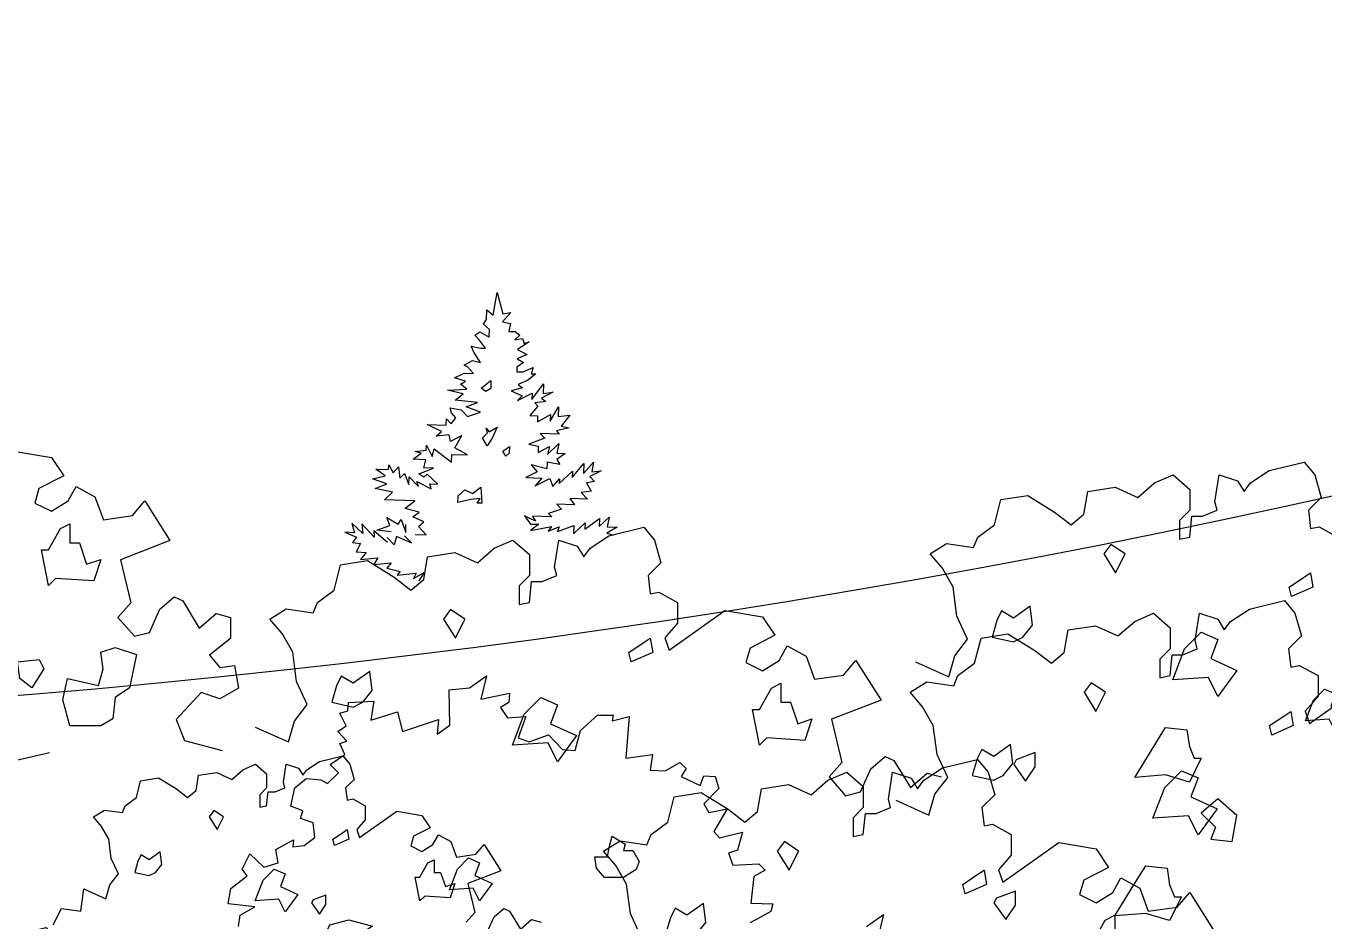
# Model space of a CAD drawing. Header units: inches. Extents: x -11 to 128, y 7 to 56.
# Drawn here: x 34.499 to 35.469, y 22.764 to 23.434 of the extents above; entities that cross this region are included whole.
import ezdxf

# ---------------------------------------------------------------- set-up
doc = ezdxf.new("R2010")
doc.units = ezdxf.units.IN
doc.header["$MEASUREMENT"] = 0
doc.layers.add('CAY', color=94, linetype='Continuous')
doc.layers.add('CAY-3', color=61, linetype='Continuous')
picture_1 = doc.add_image_def('image1.jpg', size_in_pixel=(1680, 1093))

# ---------------------------------------------------------------- blocks, each defined once
blk = doc.blocks.new('A$C76451831')
at = {"layer": 'CAY'}
for p, q in [((2471.8, 2031.9), (2478.5, 2069.3)), ((2478.5, 2069.3), (2487.7, 2034.1)), ((2460.6, 2024.6), (2461.2, 2040.4)), ((2461.2, 2040.4), (2471.8, 2031.9)), ((2500.9, 2036.3), (2487.3, 2020.9)), ((2487.7, 2034.1), (2500.9, 2036.3)), ((2455.4, 2016.6), (2460.6, 2024.6)), ((2465.5, 2008.1), (2455.4, 2016.6)), ((2487.3, 2020.9), (2500.3, 2017.8)), ((2500.3, 2017.8), (2497.6, 2004.7)), ((2441.2, 1998.5), (2449.5, 2003.7)), ((2449, 1990.1), (2441.2, 1998.5)), ((2459, 1976.6), (2449, 1990.1)), ((2449.5, 2003.7), (2465, 1995)), ((2465, 1995), (2465.5, 2008.1)), ((2497.6, 2004.7), (2508, 2004.3)), ((2515.9, 1998.6), (2507.5, 1990.8)), ((2507.5, 1990.8), (2520.7, 1993)), ((2508, 2004.3), (2515.9, 1998.6)), ((2520.7, 1993), (2523.1, 1984.8)), ((2435.1, 1980.1), (2451.3, 1976.8)), ((2440.1, 1969.1), (2435.1, 1980.1)), ((2450.4, 1952.9), (2440.1, 1969.1)), ((2451.3, 1976.8), (2459, 1976.6)), ((2531.4, 1987.2), (2512.4, 1974.7)), ((2512.4, 1974.7), (2527.9, 1966)), ((2523.1, 1984.8), (2531.4, 1987.2)), ((2423.5, 1948.4), (2437, 1956)), ((2428.9, 1945.4), (2423.5, 1948.4)), ((2437, 1956), (2450.4, 1952.9)), ((2522, 1953.1), (2511.3, 1945.3)), ((2527.9, 1966), (2511.8, 1958.9)), ((2511.8, 1958.9), (2522, 1953.1)), ((1448.6, 1909.2), (1479.9, 1929.8)), ((1479.9, 1929.8), (1538.3, 1944)), ((1538.3, 1944), (1555.9, 1922.7)), ((2407, 1927.6), (2423.1, 1935.2)), ((2425.3, 1922), (2407, 1927.6)), ((2423.1, 1935.2), (2438.9, 1934.7)), ((2438.9, 1934.7), (2428.9, 1945.4)), ((2511.3, 1945.3), (2511.1, 1937.6)), ((2511.1, 1937.6), (2521.5, 1937.2)), ((2521.5, 1937.2), (2538.1, 1944.4)), ((2542.7, 1933.8), (2529.2, 1923.4)), ((2538.1, 1944.4), (2535, 1934)), ((2535, 1934), (2542.7, 1933.8)), ((1261.1, 1885), (1288.9, 1909.2)), ((1288.9, 1909.2), (1320.1, 1922.7)), ((1320.1, 1922.7), (1347.8, 1898.6)), ((1389.7, 1877.9), (1396.8, 1922.7)), ((1396.8, 1922.7), (1427.4, 1912.7)), ((1427.4, 1912.7), (1438, 1895)), ((1438, 1895), (1448.6, 1909.2)), ((1555.9, 1922.7), (1566.6, 1885)), ((2395.4, 1906.7), (2427.6, 1908.3)), ((2421.9, 1900.8), (2395.4, 1906.7)), ((2417, 1916.8), (2425.3, 1922)), ((2427.6, 1908.3), (2417, 1916.8)), ((2520.6, 1910.5), (2501.8, 1905.7)), ((2501.8, 1905.7), (2520.1, 1897.4)), ((2529.2, 1923.4), (2513.1, 1916.2)), ((2513.1, 1916.2), (2520.6, 1910.5)), ((2536.2, 1891.4), (2555.7, 1917.4)), ((2571.1, 1903.3), (2552.1, 1893.5)), ((2555.7, 1917.4), (2555.1, 1901.1)), ((2555.1, 1901.1), (2571.1, 1903.3)), ((1022.3, 1839.6), (1033, 1881.5)), ((1033, 1881.5), (1077.8, 1888.5)), ((1077.8, 1888.5), (1122.6, 1860.8)), ((1171.5, 1857.3), (1178, 1895)), ((1178, 1895), (1223.4, 1902.1)), ((1223.4, 1902.1), (1261.1, 1885)), ((1347.8, 1898.6), (1347.8, 1863.8)), ((1566.6, 1885), (1545.3, 1863.8)), ((2408.4, 1890.4), (2421.9, 1900.8)), ((2445.4, 1886.4), (2408.4, 1890.4)), ((2426.6, 1879.3), (2445.4, 1886.4)), ((2512.1, 1889.5), (2536.6, 1901.8)), ((2520.1, 1897.4), (2512.1, 1889.5)), ((2536.6, 1901.8), (2536.2, 1891.4)), ((2559.6, 1887.8), (2541, 1885.8)), ((2541, 1885.8), (2546.2, 1880.1)), ((2552.1, 1893.5), (2559.6, 1887.8)), ((1122.6, 1860.8), (1150.3, 1839.6)), ((1347.8, 1863.8), (1330.7, 1846.6)), ((1369, 1853.7), (1393.2, 1863.8)), ((1393.2, 1863.8), (1389.7, 1877.9)), ((1545.3, 1863.8), (1548.9, 1833.1)), ((2402.2, 1869.3), (2399.8, 1877.6)), ((2399.8, 1877.6), (2418.2, 1874.2)), ((2401.6, 1850.7), (2409.6, 1860.9)), ((2409.6, 1860.9), (2402.2, 1869.3)), ((2418.2, 1874.2), (2428.7, 1862.9)), ((2450.3, 1870.4), (2426.6, 1879.3)), ((2428.7, 1862.9), (2450.3, 1870.4)), ((2546.2, 1880.1), (2532.6, 1864.8)), ((2532.6, 1864.8), (2545.7, 1864.3)), ((2545.3, 1853.9), (2567, 1866.3)), ((2545.7, 1864.3), (2545.3, 1853.9)), ((2566.7, 1855.4), (2580.6, 1878.9)), ((2567, 1866.3), (2566.7, 1855.4)), ((2580.6, 1878.9), (2580.1, 1863.1)), ((2580.1, 1863.1), (2599.2, 1865.2)), ((2599.2, 1865.2), (2585, 1847.1)), ((994.6, 1818.9), (1022.3, 1839.6)), ((1150.3, 1839.6), (1171.5, 1857.3)), ((1330.7, 1846.6), (1330.7, 1815.4)), ((1347.8, 1818.9), (1351.4, 1853.7)), ((1351.4, 1853.7), (1369, 1853.7)), ((2361.6, 1849.4), (2393.3, 1848.3)), ((2385.3, 1838.2), (2361.6, 1849.4)), ((2376.8, 1830.3), (2385.3, 1838.2)), ((2393.3, 1848.3), (2393.7, 1859.2)), ((2393.7, 1859.2), (2401.6, 1850.7)), ((2598.4, 1843.9), (2577, 1839.2)), ((2577, 1839.2), (2581.8, 1833.6)), ((2585, 1847.1), (2598.4, 1843.9)), ((987.6, 1801.8), (994.6, 1818.9)), ((1330.7, 1815.4), (1347.8, 1818.9)), ((1548.9, 1833.1), (1563, 1836)), ((1563, 1836), (1594.3, 1818.9)), ((1594.3, 1818.9), (1594.3, 1784.1)), ((2398.2, 1832.3), (2376.8, 1830.3)), ((2400.5, 1821.3), (2398.2, 1832.3)), ((2419.5, 1831.5), (2400.5, 1821.3)), ((2407.9, 1810.6), (2419.5, 1831.5)), ((2557.5, 1826.7), (2530.9, 1816.8)), ((2530.9, 1816.8), (2546.6, 1813.5)), ((2581.8, 1833.6), (2550.1, 1834.7)), ((2550.1, 1834.7), (2557.5, 1826.7)), ((2562, 1799.8), (2581.2, 1817.7)), ((2581.2, 1817.7), (2577.9, 1802)), ((915, 1791.2), (942.7, 1808.3)), ((942.7, 1808.3), (987.6, 1801.8)), ((1580.1, 1739.3), (1673.3, 1805.4)), ((1673.3, 1805.4), (1735.8, 1794.7)), ((1735.8, 1794.7), (1756.4, 1764.1)), ((2338.3, 1791.8), (2351.8, 1801.7)), ((2341.5, 1804.8), (2360.1, 1806.9)), ((2351.8, 1801.7), (2341.5, 1804.8)), ((2360.1, 1806.9), (2360.4, 1815)), ((2360.4, 1815), (2370.2, 1796.1)), ((2370.2, 1796.1), (2373.4, 1809.1)), ((2373.4, 1809.1), (2402, 1786.8)), ((2402, 1786.8), (2402.5, 1799.9)), ((2402.5, 1799.9), (2428.8, 1799)), ((2428.8, 1799), (2407.9, 1810.6)), ((2546.6, 1813.5), (2546.3, 1803.1)), ((2546.3, 1803.1), (2565.2, 1812.8)), ((2565.2, 1812.8), (2562, 1799.8)), ((2591.5, 1801.5), (2577.6, 1791.1)), ((2577.9, 1802), (2591.5, 1801.5)), ((935.7, 1767), (915, 1791.2)), ((1594.3, 1784.1), (1573, 1759.9)), ((2292, 1763.9), (2276.1, 1775.3)), ((2276.1, 1775.3), (2297.4, 1774.6)), ((2297.4, 1774.6), (2297.7, 1782.3)), ((2297.7, 1782.3), (2305.3, 1768.9)), ((2305.3, 1768.9), (2313.9, 1779)), ((2313.9, 1779), (2315.9, 1760.3)), ((2359.6, 1791), (2338.3, 1791.8)), ((2347.9, 1767.4), (2372.2, 1777)), ((2356.4, 1777.5), (2359.6, 1791)), ((2372.2, 1777), (2356.4, 1777.5)), ((2561.2, 1775.8), (2534.7, 1782.2)), ((2534.7, 1782.2), (2545.1, 1770.9)), ((2561.5, 1786.7), (2561.2, 1775.8)), ((2582.7, 1783.2), (2561.5, 1786.7)), ((2577.6, 1791.1), (2582.7, 1783.2)), ((2603.3, 1761.2), (2622.6, 1784.5)), ((2622.1, 1768.2), (2639, 1786.7)), ((2622.6, 1784.5), (2622.1, 1768.2)), ((2639, 1786.7), (2635.8, 1770.5)), ((3764, 1772.8), (3822.4, 1787)), ((3822.4, 1787), (3840.1, 1765.7)), ((953.4, 1735.8), (935.7, 1767)), ((1573, 1759.9), (1580.1, 1739.3)), ((1756.4, 1764.1), (1715.1, 1742.8)), ((2270.6, 1759.2), (2292, 1763.9)), ((2294.3, 1750.7), (2270.6, 1759.2)), ((2315.9, 1760.3), (2323.9, 1768.2)), ((2323.9, 1768.2), (2331.4, 1749.4)), ((2331.4, 1749.4), (2331.9, 1762.5)), ((2331.9, 1762.5), (2347.1, 1746.1)), ((2347.1, 1746.1), (2344.7, 1754.4)), ((2344.7, 1754.4), (2368.3, 1742.7)), ((2355.9, 1761.7), (2347.9, 1767.4)), ((2361.5, 1766.9), (2355.9, 1761.7)), ((2379.5, 1750.4), (2361.5, 1766.9)), ((2545.1, 1770.9), (2526.2, 1761.2)), ((2526.2, 1761.2), (2552.9, 1760.2)), ((2552.9, 1760.2), (2541.6, 1747.5)), ((2541.6, 1747.5), (2566, 1759.8)), ((2566, 1759.8), (2571, 1746.5)), ((2571, 1746.5), (2581.9, 1759.2)), ((2581.6, 1751.1), (2603.6, 1771.6)), ((2581.9, 1759.2), (2581.6, 1751.1)), ((2603.6, 1771.6), (2603.3, 1761.2)), ((2640.2, 1754.5), (2627, 1752.2)), ((2627, 1752.2), (2634.6, 1738.8)), ((2651.7, 1772.6), (2632.8, 1762.9)), ((2632.8, 1762.9), (2640.2, 1754.5)), ((2635.8, 1770.5), (2651.7, 1772.6)), ((3545.3, 1728), (3573, 1752.2)), ((3573, 1752.2), (3604.2, 1765.7)), ((3604.2, 1765.7), (3631.9, 1741.6)), ((3673.8, 1720.9), (3680.9, 1765.7)), ((3680.9, 1765.7), (3711.5, 1755.7)), ((3711.5, 1755.7), (3722.2, 1738)), ((3722.2, 1738), (3732.8, 1752.2)), ((3732.8, 1752.2), (3764, 1772.8)), ((3840.1, 1765.7), (3850.7, 1728)), ((959.8, 1687.4), (953.4, 1735.8)), ((1715.1, 1742.8), (1708.1, 1718.6)), ((1763.5, 1722.2), (1777.1, 1746.4)), ((1777.1, 1746.4), (1808.3, 1729.3)), ((2275, 1743.2), (2294.3, 1750.7)), ((2304.2, 1736.7), (2275, 1743.2)), ((2290.6, 1724.1), (2304.2, 1736.7)), ((2365.9, 1750.9), (2379.5, 1750.4)), ((2368.3, 1742.7), (2365.9, 1750.9)), ((2634.6, 1738.8), (2618.3, 1736.6)), ((2618.3, 1736.6), (2628.7, 1725.4)), ((3317.1, 1724.4), (3361.9, 1731.5)), ((3361.9, 1731.5), (3406.7, 1703.8)), ((3455.6, 1700.3), (3462.1, 1738)), ((3462.1, 1738), (3507.5, 1745.1)), ((3507.5, 1745.1), (3545.3, 1728)), ((3631.9, 1741.6), (3631.9, 1706.7)), ((1708.1, 1718.6), (1735.8, 1705.1)), ((1735.8, 1705.1), (1763.5, 1722.2)), ((1808.3, 1729.3), (1822.5, 1690.9)), ((1870.8, 1698), (1891.4, 1722.2)), ((1891.4, 1722.2), (1933.3, 1656.1)), ((2340.9, 1722.3), (2290.6, 1724.1)), ((2324.6, 1709.7), (2340.9, 1722.3)), ((2348.4, 1703.5), (2324.6, 1709.7)), ((2585.5, 1708.3), (2564, 1701.4)), ((2577.7, 1716.8), (2585.5, 1708.3)), ((2607.1, 1715.7), (2577.7, 1716.8)), ((2628.7, 1725.4), (2599.3, 1726.4)), ((2599.3, 1726.4), (2607.1, 1715.7)), ((3306.5, 1682.6), (3317.1, 1724.4)), ((3677.3, 1706.7), (3673.8, 1720.9)), ((3850.7, 1728), (3829.5, 1706.7)), ((977.5, 1649), (959.8, 1687.4)), ((1822.5, 1690.9), (1870.8, 1698)), ((2294.6, 1694.5), (2313.2, 1683.4)), ((2299.6, 1681.1), (2294.6, 1694.5)), ((2313.2, 1683.4), (2318.5, 1691.4)), ((2318.5, 1691.4), (2325.9, 1669.8)), ((2337.7, 1695.7), (2348.4, 1703.5)), ((2356, 1687.3), (2337.7, 1695.7)), ((2347.5, 1679.5), (2356, 1687.3)), ((2524, 1697.3), (2533.9, 1683.8)), ((2542.3, 1688.5), (2524, 1697.3)), ((2569.2, 1695.7), (2537.1, 1696.9)), ((2537.1, 1696.9), (2542.3, 1688.5)), ((2564, 1701.4), (2569.2, 1695.7)), ((2624.3, 1675.2), (2648.9, 1693)), ((2648.4, 1679.8), (2664.8, 1695.1)), ((2648.9, 1693), (2648.4, 1679.8)), ((2664.8, 1695.1), (2661.6, 1679.4)), ((3406.7, 1703.8), (3434.4, 1682.6)), ((3434.4, 1682.6), (3455.6, 1700.3)), ((3631.9, 1706.7), (3614.8, 1689.6)), ((3614.8, 1689.6), (3614.8, 1658.4)), ((3631.9, 1661.9), (3635.5, 1696.7)), ((3635.5, 1696.7), (3653.2, 1696.7)), ((3653.2, 1696.7), (3677.3, 1706.7)), ((3829.5, 1706.7), (3833, 1676.1)), ((2224.6, 1670.4), (2244.1, 1661.9)), ((2240.6, 1669.3), (2224.6, 1670.4)), ((2236.3, 1685.2), (2240.6, 1669.3)), ((2254.4, 1667.9), (2236.3, 1685.2)), ((2252.8, 1684.1), (2254.4, 1667.9)), ((2273.6, 1662), (2252.8, 1684.1)), ((2272.6, 1672.4), (2273.6, 1662)), ((2295.9, 1653.3), (2272.6, 1672.4)), ((2278, 1673.7), (2299.6, 1681.1)), ((2301.9, 1670.6), (2278, 1673.7)), ((2325.9, 1669.8), (2326.4, 1682.9)), ((2341.7, 1666.5), (2360.2, 1665.9)), ((2360.2, 1665.9), (2347.5, 1679.5)), ((2547.5, 1683.4), (2533.6, 1673)), ((2533.6, 1673), (2568.7, 1679.9)), ((2533.9, 1683.8), (2547.5, 1683.4)), ((2568.7, 1679.9), (2563, 1671.9)), ((2563, 1671.9), (2581.8, 1679.4)), ((2578.8, 1671.4), (2605.9, 1681.3)), ((2581.8, 1679.4), (2578.8, 1671.4)), ((2605.4, 1667.7), (2624.6, 1685.6)), ((2605.9, 1681.3), (2605.4, 1667.7)), ((2624.6, 1685.6), (2624.3, 1675.2)), ((2677.9, 1678.8), (2661.2, 1668.5)), ((2661.2, 1668.5), (2672, 1665.4)), ((2661.6, 1679.4), (2677.9, 1678.8)), ((2664.3, 1664.1), (2722.6, 1678.3)), ((2722.6, 1678.3), (2740.3, 1657)), ((3278.8, 1661.9), (3306.5, 1682.6)), ((3833, 1676.1), (3847.2, 1679)), ((3847.2, 1679), (3878.4, 1661.9)), ((956.3, 1621.3), (977.5, 1649)), ((1933.3, 1656.1), (1850.8, 1624.3)), ((2244.1, 1661.9), (2237.2, 1653)), ((2237.2, 1653), (2250.5, 1651.6)), ((2250.5, 1651.6), (2243.7, 1637.7)), ((2306.7, 1649.3), (2295.1, 1661.4)), ((2310.8, 1662.9), (2306.7, 1649.3)), ((2336, 1652.2), (2310.8, 1662.9)), ((2323.9, 1664.2), (2336, 1652.2)), ((2445.5, 1619.3), (2473.2, 1643.5)), ((2473.2, 1643.5), (2504.5, 1657)), ((2504.5, 1657), (2532.2, 1632.9)), ((2574, 1612.2), (2581.1, 1657)), ((2581.1, 1657), (2611.8, 1647)), ((2611.8, 1647), (2622.4, 1629.3)), ((2622.4, 1629.3), (2633, 1643.5)), ((2633, 1643.5), (2664.3, 1664.1)), ((2740.3, 1657), (2750.9, 1619.3)), ((3199.2, 1634.2), (3226.9, 1651.3)), ((3226.9, 1651.3), (3271.7, 1644.8)), ((3271.7, 1644.8), (3278.8, 1661.9)), ((3614.8, 1658.4), (3631.9, 1661.9)), ((1850.8, 1624.3), (1867.9, 1552.3)), ((2217.3, 1615.8), (2262.1, 1622.8)), ((2243.7, 1637.7), (2260.2, 1636.6)), ((2260.2, 1636.6), (2250.4, 1624.7)), ((2250.4, 1624.7), (2279.7, 1627.6)), ((2262.1, 1622.8), (2306.9, 1595.1)), ((2279.7, 1627.6), (2272.6, 1616.4)), ((2355.9, 1591.6), (2362.4, 1629.3)), ((2362.4, 1629.3), (2407.8, 1636.4)), ((2407.8, 1636.4), (2445.5, 1619.3)), ((2532.2, 1632.9), (2532.2, 1598.1)), ((3219.8, 1610), (3199.2, 1634.2)), ((890.9, 1611.3), (946.3, 1586.5)), ((946.3, 1586.5), (956.3, 1621.3)), ((2206.7, 1573.9), (2217.3, 1615.8)), ((2272.6, 1616.4), (2301.9, 1619.3)), ((2301.9, 1619.3), (2294.6, 1610.4)), ((2294.6, 1610.4), (2316.5, 1604.8)), ((2316.5, 1604.8), (2311.6, 1598.8)), ((2311.6, 1598.8), (2343.6, 1601.9)), ((2339, 1593.3), (2356.7, 1603.2)), ((2343.6, 1601.9), (2339, 1593.3)), ((2356.7, 1603.2), (2347.6, 1589.1)), ((2577.6, 1598.1), (2574, 1612.2)), ((2750.9, 1619.3), (2729.7, 1598.1)), ((3237.5, 1578.7), (3219.8, 1610)), ((2306.9, 1595.1), (2334.7, 1573.9)), ((2334.7, 1573.9), (2355.9, 1591.6)), ((2532.2, 1598.1), (2515.1, 1580.9)), ((2515.1, 1580.9), (2515.1, 1549.7)), ((2532.2, 1553.2), (2535.7, 1588)), ((2535.7, 1588), (2553.4, 1588)), ((2553.4, 1588), (2577.6, 1598.1)), ((2729.7, 1598.1), (2733.2, 1567.4)), ((3244, 1530.4), (3237.5, 1578.7)), ((1916.2, 1541.7), (1940.4, 1562.3)), ((1940.4, 1562.3), (1954.5, 1555.8)), ((2179, 1553.2), (2206.7, 1573.9)), ((2733.2, 1567.4), (2747.4, 1570.3)), ((2747.4, 1570.3), (2778.6, 1553.2)), ((1867.9, 1552.3), (1846.6, 1528.1)), ((1899.1, 1503.3), (1916.2, 1541.7)), ((1954.5, 1555.8), (1982.2, 1510.4)), ((2099.4, 1525.5), (2127.1, 1542.6)), ((2127.1, 1542.6), (2171.9, 1536.1)), ((2171.9, 1536.1), (2179, 1553.2)), ((2515.1, 1549.7), (2532.2, 1553.2)), ((2764.5, 1473.6), (2857.6, 1539.7)), ((2778.6, 1553.2), (2778.6, 1518.4)), ((2857.6, 1539.7), (2920.1, 1529)), ((1846.6, 1528.1), (1874.3, 1496.9)), ((1982.2, 1510.4), (2010, 1534.6)), ((2010, 1534.6), (2034.1, 1528.1)), ((2034.1, 1528.1), (2034.1, 1493.3)), ((2120, 1501.3), (2099.4, 1525.5)), ((2778.6, 1518.4), (2757.4, 1494.2)), ((2920.1, 1529), (2940.8, 1498.4)), ((3261.7, 1492), (3244, 1530.4)), ((1874.3, 1496.9), (1899.1, 1503.3)), ((2034.1, 1493.3), (1999.3, 1465.6)), ((2137.7, 1470.1), (2120, 1501.3)), ((2757.4, 1494.2), (2764.5, 1473.6)), ((2940.8, 1498.4), (2899.5, 1477.1)), ((3240.4, 1464.3), (3261.7, 1492)), ((2899.5, 1477.1), (2892.4, 1452.9)), ((2947.9, 1456.5), (2961.4, 1480.7)), ((2961.4, 1480.7), (2992.7, 1463.6)), ((1999.3, 1465.6), (2016.4, 1445)), ((2144.2, 1421.7), (2137.7, 1470.1)), ((2892.4, 1452.9), (2920.1, 1439.4)), ((2920.1, 1439.4), (2947.9, 1456.5)), ((2992.7, 1463.6), (3006.8, 1425.2)), ((3055.2, 1432.3), (3075.8, 1456.5)), ((3075.8, 1456.5), (3117.7, 1390.4)), ((3175, 1454.3), (3230.4, 1429.5)), ((3230.4, 1429.5), (3240.4, 1464.3)), ((2016.4, 1445), (2040.6, 1447.9)), ((2040.6, 1447.9), (2047.7, 1410.1)), ((3006.8, 1425.2), (3055.2, 1432.3)), ((2047.7, 1410.1), (2016.4, 1392.5)), ((2161.9, 1383.3), (2144.2, 1421.7)), ((1985.2, 1403.1), (1943.9, 1358.2)), ((2016.4, 1392.5), (1985.2, 1403.1)), ((3117.7, 1390.4), (3035.1, 1358.6)), ((2140.7, 1355.6), (2161.9, 1383.3)), ((1943.9, 1358.2), (1957.5, 1323.4)), ((2075.2, 1345.6), (2130.6, 1320.8)), ((2130.6, 1320.8), (2140.7, 1355.6)), ((3035.1, 1358.6), (3052.2, 1286.6)), ((1957.5, 1323.4), (2020, 1306.3)), ((1732.8, 1302.8), (1656.2, 1285.1)), ((3052.2, 1286.6), (3031, 1262.4))]:
    blk.add_line(p, q, dxfattribs=at)
for points in [[(4143.2, 1788.5), (4146.4, 1807.4), (4170.6, 1821.2), (4126.4, 1826.4), (4130.6, 1851.7), (4158, 1872.8), (4149.6, 1884.4), (4162.2, 1909.7), (4185.4, 1887.6), (4209.7, 1895), (4205.5, 1917.1), (4235, 1933), (4233.9, 1921.4), (4252.9, 1923.5), (4270.8, 1937.2), (4267.7, 1961.4), (4246.6, 1968.8), (4250.8, 1981.5), (4230.8, 1988.9), (4237.1, 2019.4), (4256.1, 2035.3), (4280.3, 2033.1), (4291.9, 2026.8), (4309.9, 2044.7), (4296.2, 2058.5), (4320.4, 2075.3), (4312, 2093.3), (4323.6, 2097.5), (4308.8, 2113.3), (4322.5, 2122.8), (4312, 2143.9), (4325.7, 2148.1), (4326.7, 2161.8), (4368.9, 2163.9), (4363.7, 2132.3), (4408, 2146), (4416.4, 2113.3), (4476.5, 2133.3), (4474.4, 2109.1), (4495.5, 2123.9), (4494.4, 2182.9), (4528.2, 2186.1), (4556.7, 2206.1), (4547.2, 2167.1), (4594.6, 2177.6), (4593.6, 2161.8), (4579.9, 2153.4), (4591.5, 2136.5), (4622.1, 2138.6), (4609.4, 2102.8), (4627.3, 2096.4), (4660, 2108), (4683.2, 2083.8), (4704.3, 2081.7), (4712.8, 2115.4), (4741.2, 2140.7), (4767.6, 2140.7), (4765.5, 2131.2), (4794, 2138.6), (4788.7, 2069), (4833, 2075.3), (4828.8, 2049), (4854.1, 2047.9), (4878.3, 2061.6), (4888.9, 2052.1), (4880.5, 2038.4), (4912.1, 2023.7), (4918.4, 2039.5), (4937.4, 2038.4), (4943.7, 2018.4), (4918.4, 1993.1), (4926.9, 1978.3), (4957.4, 1984.6), (4935.3, 1946.7), (4944.8, 1936.1), (4982.8, 1945.6), (4974.3, 1916.1), (4959.6, 1910.8), (4966.9, 1890.8), (5010.2, 1892.9), (5020.7, 1882.3), (5001.7, 1871.8), (4996.5, 1827.5), (5033.4, 1826.4), (5030.2, 1813.8), (4995.4, 1794.8)], [(2492.6, 1796.8), (2487.9, 1805.1), (2498.6, 1812.9), (2498.2, 1802), (2492.6, 1796.8)], [(842.2, 1401.1), (870.6, 1421.1), (861.1, 1382.1)], [(1738.5, 1015.9), (1752.7, 1043.4), (1784.9, 1039.1), (1789.6, 1076), (1826.6, 1059.5), (1833.2, 1082.7), (1847.4, 1101.2), (1835.6, 1126.7), (1831.3, 1159), (1819.5, 1179.8), (1805.7, 1196), (1824.2, 1207.4), (1854.1, 1203), (1858.8, 1214.4), (1877.3, 1228.2), (1884.3, 1256.1), (1914.2, 1260.8), (1944.1, 1242.4), (1962.6, 1228.2), (1976.7, 1240), (1981, 1265.2), (2011.3, 1269.9), (2036.5, 1258.5), (2054.9, 1274.6), (2075.8, 1283.7), (2094.3, 1267.5), (2094.3, 1244.3), (2082.9, 1232.9), (2082.9, 1212.1), (2094.3, 1214.4), (2096.6, 1237.6), (2108.4, 1237.6), (2124.5, 1244.3), (2122.2, 1253.8), (2126.9, 1283.7), (2147.3, 1277), (2154.4, 1265.2), (2161.5, 1274.6), (2182.3, 1288.4), (2221.2, 1297.8), (2233, 1283.7), (2240.1, 1258.5), (2225.9, 1244.3), (2228.3, 1223.9), (2237.7, 1225.8), (2258.6, 1214.4), (2258.6, 1191.2), (2244.4, 1175.1), (2249.1, 1161.4), (2311.2, 1205.4), (2352.9, 1198.3), (2366.7, 1177.9), (2339.1, 1163.7), (2334.4, 1147.6), (2352.9, 1138.5), (2371.4, 1149.9), (2380.4, 1166.1), (2401.2, 1154.7), (2410.7, 1129.1), (2442.9, 1133.8), (2456.7, 1149.9), (2484.6, 1105.9), (2429.6, 1084.7), (2441, 1036.7), (2426.8, 1020.6)], [(2461.8, 1004.1), (2473.2, 1029.6), (2489.3, 1043.4), (2498.7, 1039.1), (2517.2, 1008.8), (2535.7, 1024.9), (2551.8, 1020.6)]]:
    blk.add_lwpolyline(points, dxfattribs=at)
for points in [[(4784.5, 1915.2), (4800.4, 1915.2), (4810.9, 1896.7), (4805.6, 1883.5), (4784.5, 1870.3), (4752.8, 1870.3), (4739.6, 1886.1), (4737, 1904.6), (4758.1, 1904.6), (4760.8, 1920.5), (4766, 1939), (4787.2, 1925.7)], [(2451.7, 1910.2), (2468, 1922.8), (2467.5, 1909.6), (2459.2, 1904.5)], [(4507.9, 1884.3), (4526.4, 1902.8), (4544.9, 1894.9), (4536.9, 1873.7), (4566, 1860.5), (4544.9, 1831.5), (4534.3, 1852.6), (4494.7, 1850)], [(2453.8, 1827.6), (2462.2, 1835.5), (2459.8, 1843.3), (2465, 1837.6), (2478.4, 1845.3), (2470.1, 1827), (2461.5, 1814.2)], [(4267.5, 1833.2), (4264.9, 1827.9), (4278.1, 1809.4), (4288.7, 1825.2), (4288.7, 1841.1)], [(1240.2, 1791.1), (1216.4, 1806.9), (1204.5, 1791.1), (1224.3, 1759.4)], [(1537.1, 1751.5), (1548.9, 1759.4), (1552.9, 1735.6), (1517.3, 1719.8), (1513.3, 1735.6)], [(2452.7, 1718.4), (2445, 1718.7), (2450.2, 1726.6), (2434.3, 1724.5), (2412.8, 1719.8), (2413.2, 1730.7), (2424.4, 1740.7), (2437.4, 1734.8), (2450.9, 1745.2)], [(1085.8, 1672.3), (1081.8, 1704), (1054.1, 1684.2), (1034.3, 1696), (1026.4, 1680.2), (1018.5, 1652.5), (1054.1, 1644.6), (1069.9, 1652.5)], [(1750.8, 1676.2), (1766.7, 1684.2), (1766.7, 1652.5), (1782.5, 1652.5), (1794.4, 1616.8), (1818.1, 1624.8), (1806.3, 1589.1), (1742.9, 1593.1), (1731.1, 1581.2), (1719.2, 1640.6), (1731.1, 1640.6)], [(1339.1, 1632.7), (1366.8, 1660.4), (1394.5, 1648.5), (1382.7, 1616.8), (1426.2, 1597), (1394.5, 1553.5), (1378.7, 1585.2), (1319.3, 1581.2)], [(3524.3, 1634.1), (3500.5, 1649.9), (3488.6, 1634.1), (3508.4, 1602.4)], [(3821.2, 1594.5), (3833.1, 1602.4), (3837, 1578.6), (3801.4, 1562.8), (3797.4, 1578.6)], [(2424.5, 1525.4), (2400.8, 1541.2), (2388.9, 1525.4), (2408.7, 1493.7)], [(3369.9, 1515.3), (3365.9, 1547), (3338.2, 1527.2), (3318.4, 1539), (3310.5, 1523.2), (3302.6, 1495.5), (3338.2, 1487.6), (3354, 1495.5)], [(1287.7, 1470.3), (1307.5, 1502), (1343.1, 1498), (1347, 1470.3), (1355, 1450.5), (1366.8, 1450.5), (1347, 1410.9), (1307.5, 1422.8), (1256, 1418.8)], [(2721.4, 1485.8), (2733.3, 1493.7), (2737.3, 1469.9), (2701.6, 1454.1), (2697.7, 1469.9)], [(3623.3, 1475.7), (3651, 1503.4), (3678.7, 1491.5), (3666.8, 1459.8), (3710.3, 1440), (3678.7, 1396.5), (3662.8, 1428.1), (3603.5, 1424.2)], [(1754.8, 1391.1), (1762.7, 1426.7), (1814.2, 1414.8), (1822.1, 1442.6), (1818.1, 1470.3), (1841.9, 1478.2), (1877.5, 1466.3), (1865.7, 1410.9), (1841.9, 1395), (1837.9, 1359.4), (1818.1, 1347.5), (1766.7, 1347.5)], [(1058.5, 1448.2), (1054.5, 1440.3), (1074.3, 1412.6), (1090.2, 1436.3), (1090.2, 1460.1)], [(1683.5, 1426.7), (1679.6, 1454.5), (1715.2, 1458.4), (1723.1, 1442.6), (1703.3, 1410.9)], [(2270.1, 1406.6), (2266.2, 1438.3), (2238.4, 1418.5), (2218.7, 1430.3), (2210.7, 1414.5), (2202.8, 1386.8), (2238.4, 1378.9), (2254.3, 1386.8)], [(2935.2, 1410.5), (2951, 1418.5), (2951, 1386.8), (2966.9, 1386.8), (2978.8, 1351.1), (3002.5, 1359.1), (2990.6, 1323.4), (2927.3, 1327.4), (2915.4, 1315.5), (2903.5, 1374.9), (2915.4, 1374.9)], [(3837.8, 1390.3), (3856.3, 1408.8), (3874.8, 1400.9), (3866.9, 1379.8), (3895.9, 1366.6), (3874.8, 1337.5), (3864.2, 1358.6), (3824.6, 1356)], [(2523.5, 1367), (2551.2, 1394.7), (2578.9, 1382.8), (2567, 1351.1), (2610.6, 1331.3), (2578.9, 1287.8), (2563.1, 1319.5), (2503.7, 1315.5)], [(3571.8, 1313.3), (3591.6, 1345), (3627.2, 1341), (3631.2, 1313.3), (3639.1, 1293.5), (3651, 1293.5), (3631.2, 1253.9), (3591.6, 1265.8), (3540.1, 1261.8)], [(3342.6, 1291.2), (3338.7, 1283.3), (3358.5, 1255.6), (3374.3, 1279.3), (3374.3, 1303.1)], [(3702.4, 1154.9), (3710.3, 1198.4), (3678.7, 1226.2), (3651, 1202.4), (3674.7, 1178.6), (3666.8, 1158.8)], [(2022.5, 1195.9), (2006.6, 1206.4), (1998.7, 1195.9), (2011.9, 1174.8)], [(2220.4, 1169.5), (2228.3, 1174.8), (2231, 1158.9), (2207.2, 1148.4), (2204.6, 1158.9)], [(1919.5, 1116.7), (1916.9, 1137.8), (1898.4, 1124.6), (1885.2, 1132.5), (1880, 1122), (1874.7, 1103.5), (1898.4, 1098.2), (1909, 1103.5)], [(2362.9, 1119.3), (2373.5, 1124.6), (2373.5, 1103.5), (2384.1, 1103.5), (2392, 1079.7), (2407.8, 1085), (2399.9, 1061.2), (2357.7, 1063.9), (2349.7, 1055.9), (2341.8, 1095.6), (2349.7, 1095.6)], [(2088.5, 1090.3), (2106.9, 1108.8), (2125.4, 1100.8), (2117.5, 1079.7), (2146.5, 1066.5), (2125.4, 1037.5), (2114.9, 1058.6), (2075.3, 1055.9)], [(2209.9, 855.3), (2183.5, 873.8), (2188.8, 889.6), (2180.8, 905.5), (2167.6, 916), (2165, 945.1), (2180.8, 950.3), (2196.7, 963.5), (2186.1, 987.3), (2199.3, 1016.3), (2231, 1024.3), (2270.6, 1013.7), (2254.7, 1003.1), (2244.2, 982), (2278.5, 974.1), (2278.5, 947.7), (2257.4, 939.8), (2236.3, 931.9), (2204.6, 937.1), (2199.3, 921.3), (2233.6, 916), (2262.7, 900.2), (2257.4, 881.7), (2220.4, 873.8)]]:
    blk.add_lwpolyline(points, close=True, dxfattribs=at)
at = {"layer": 'CAY-3'}
for p, q in [((3083.5, 1237.6), (3100.6, 1276)), ((3100.6, 1276), (3124.7, 1296.6)), ((3124.7, 1296.6), (3138.9, 1290.1)), ((3138.9, 1290.1), (3166.6, 1244.7)), ((3188.9, 1257), (3220.2, 1277.6)), ((3220.2, 1277.6), (3278.5, 1291.8)), ((3278.5, 1291.8), (3296.2, 1270.6)), ((3001.4, 1232.8), (3029.1, 1257)), ((3029.1, 1257), (3060.4, 1270.6)), ((3031, 1262.4), (3058.7, 1231.2)), ((3060.4, 1270.6), (3088.1, 1246.4)), ((3130, 1225.7), (3137, 1270.6)), ((3137, 1270.6), (3167.7, 1260.5)), ((3166.6, 1244.7), (3194.3, 1268.9)), ((3167.7, 1260.5), (3178.3, 1242.8)), ((3178.3, 1242.8), (3188.9, 1257)), ((3194.3, 1268.9), (3218.5, 1262.4)), ((3296.2, 1270.6), (3306.9, 1232.8)), ((2773.2, 1229.3), (2818.1, 1236.4)), ((2818.1, 1236.4), (2862.9, 1208.6)), ((2911.8, 1205.1), (2918.3, 1242.8)), ((2918.3, 1242.8), (2963.7, 1249.9)), ((2963.7, 1249.9), (3001.4, 1232.8)), ((3058.7, 1231.2), (3083.5, 1237.6)), ((3088.1, 1246.4), (3088.1, 1211.6)), ((3306.9, 1232.8), (3285.6, 1211.6)), ((2762.6, 1187.4), (2773.2, 1229.3)), ((3088.1, 1211.6), (3071, 1194.5)), ((3109.3, 1201.6), (3133.5, 1211.6)), ((3133.5, 1211.6), (3130, 1225.7)), ((3285.6, 1211.6), (3289.2, 1180.9)), ((2862.9, 1208.6), (2890.6, 1187.4)), ((2890.6, 1187.4), (2911.8, 1205.1)), ((3071, 1194.5), (3071, 1163.2)), ((3088.1, 1166.8), (3091.6, 1201.6)), ((3091.6, 1201.6), (3109.3, 1201.6)), ((2734.9, 1166.8), (2762.6, 1187.4)), ((3289.2, 1180.9), (3303.3, 1183.9)), ((3303.3, 1183.9), (3334.6, 1166.8)), ((2655.3, 1139), (2683, 1156.1)), ((2683, 1156.1), (2727.8, 1149.6)), ((2727.8, 1149.6), (2734.9, 1166.8)), ((3071, 1163.2), (3088.1, 1166.8)), ((3320.4, 1087.1), (3413.6, 1153.2)), ((3334.6, 1166.8), (3334.6, 1131.9)), ((3413.6, 1153.2), (3476.1, 1142.6)), ((2676, 1114.8), (2655.3, 1139)), ((3334.6, 1131.9), (3313.3, 1107.8)), ((3476.1, 1142.6), (3496.7, 1111.9)), ((2693.6, 1083.6), (2676, 1114.8)), ((3313.3, 1107.8), (3320.4, 1087.1)), ((3496.7, 1111.9), (3455.4, 1090.7)), ((2700.1, 1035.2), (2693.6, 1083.6)), ((3455.4, 1090.7), (3448.4, 1066.5)), ((3503.8, 1070), (3517.3, 1094.2)), ((3517.3, 1094.2), (3548.6, 1077.1)), ((3448.4, 1066.5), (3476.1, 1052.9)), ((3476.1, 1052.9), (3503.8, 1070)), ((3548.6, 1077.1), (3562.7, 1038.8)), ((3611.1, 1045.8), (3631.7, 1070)), ((3631.7, 1070), (3673.6, 1003.9)), ((3562.7, 1038.8), (3611.1, 1045.8)), ((2717.8, 996.9), (2700.1, 1035.2))]:
    blk.add_line(p, q, dxfattribs=at)
for points in [[(2980.4, 1138.9), (2956.7, 1154.8), (2944.8, 1138.9), (2964.6, 1107.2)], [(3277.4, 1099.3), (3289.2, 1107.2), (3293.2, 1083.5), (3257.6, 1067.6), (3253.6, 1083.5)], [(2826, 1020.1), (2822.1, 1051.8), (2794.4, 1032), (2774.6, 1043.9), (2766.7, 1028), (2758.7, 1000.3), (2794.4, 992.4), (2810.2, 1000.3)], [(3491.1, 1024.1), (3507, 1032), (3507, 1000.3), (3522.8, 1000.3), (3534.7, 964.7), (3558.4, 972.6), (3546.6, 936.9), (3483.2, 940.9), (3471.3, 929), (3459.5, 988.4), (3471.3, 988.4)]]:
    blk.add_lwpolyline(points, close=True, dxfattribs=at)

msp = doc.modelspace()

# ---------------------------------------------------------------- linework, layer by layer
msp.add_arc((33.915, 30.05035), 7.14061, 251.340801, 300.388716)

# ---------------------------------------------------------------- block references
at = {"layer": 'CAY', "xscale": 0.0004489089019145984, "yscale": 0.0004489089019145984, "zscale": 0.0004489089019145984}
for p in [(33.73839, 22.30535), (34.74897, 22.13133), (32.7975, 21.9573)]:
    msp.add_blockref('A$C76451831', p, dxfattribs=at)

# ---------------------------------------------------------------- pictures from other files: only their frames are drawn
image = msp.add_image(picture_1, insert=(12.49661, 7.37723), size_in_units=(74.4025, 48.40591))
image.dxf.flags = 6

doc.saveas('drawing.dxf')
